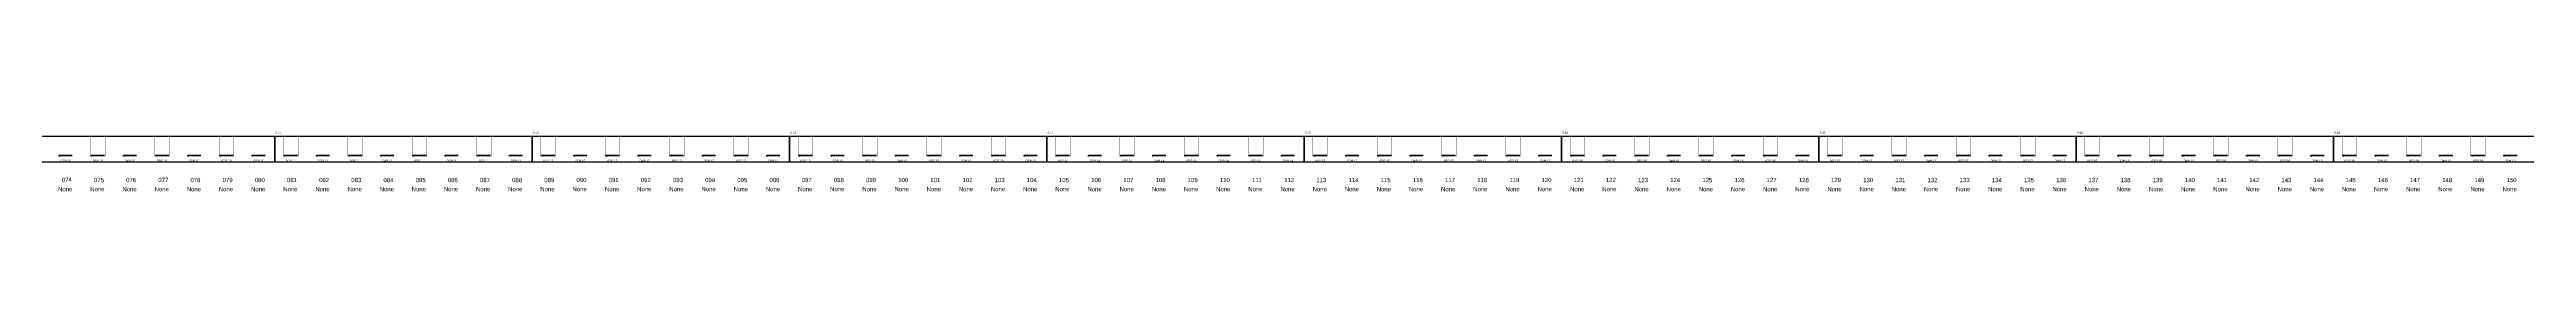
# Model space of a CAD drawing. Header units: inches. Extents: x -257 to 21868, y -296 to 108.
# Drawn here: x 5236 to 10780, y -77 to 56 of the extents above; entities that cross this region are included whole.
import ezdxf
from ezdxf.enums import TextEntityAlignment as Align

# ---------------------------------------------------------------- set-up
doc = ezdxf.new("R2010")
doc.units = ezdxf.units.IN
doc.header["$MEASUREMENT"] = 0
doc.layers.get('Defpoints').update_dxf_attribs({"color": 3})
doc.layers.add('NSE-Border', color=156, linetype='Continuous', plot=False)
doc.layers.add('NSE-Detail Border', color=7, linetype='Continuous')
doc.layers.add('NSE-Elev-Title', color=51, linetype='Continuous', lineweight=40)
doc.layers.add('NSE-Title', color=51, linetype='Continuous', lineweight=9)
doc.styles.add('004 - NSSM - Standard', font='arial.ttf', dxfattribs={"height": 0.4})
doc.styles.add('008 - NSSM - Standard', font='arial.ttf', dxfattribs={"height": 0.8})
doc.styles.add('048 - NSSM - Standard', font='arial.ttf', dxfattribs={"height": 4.8})
doc.styles.add('096 - NSSM - Standard', font='arial.ttf', dxfattribs={"height": 9.6})

# ---------------------------------------------------------------- blocks, each defined once
blk = doc.blocks.new('*U11')
at = {"ltscale": 0.0625}
blk.add_wipeout([(8.2, 1), (0, 1), (0, 0), (8.2, 0)], dxfattribs=at)
at = {"layer": 'Defpoints'}
blk.add_circle((0.7, 0.6), 0.281, dxfattribs=at)
at = {"layer": 'NSE-Border', "ltscale": 0.0625, "const_width": 0.1}
blk.add_lwpolyline([(0, 0), (8.2, 0), (8.2, 11.3), (0, 11.3)], close=True, dxfattribs=at)
at = {"layer": 'NSE-Elev-Title'}
blk.add_line((0.9, 0.6), (7.8, 0.6), dxfattribs=at)
at = {"layer": 'Defpoints', "style": '008 - NSSM - Standard'}
blk.add_attdef('DETAIL_NUMBER', text='', height=0.163, dxfattribs=at).set_placement((0.7, 0.6), align=Align.MIDDLE_CENTER)
at = {"layer": 'NSE-Elev-Title', "style": '004 - NSSM - Standard'}
blk.add_text('ARCH REF:', height=0.1, dxfattribs=at).set_placement((1.4, 0.5), align=Align.MIDDLE_CENTER)
for tag, p in [('DETAIL_DESCRIPTION', (1, 0.6)), ('ARCH_REF', (1.8, 0.4))]:
    blk.add_attdef(tag, p, '', height=0.1, dxfattribs=at)

msp = doc.modelspace()

# ---------------------------------------------------------------- block references
at = {"layer": 'NSE-Detail Border', "xscale": 4, "yscale": 4, "zscale": 4}
for p, values in [((5255.60623, 0.25), {'DETAIL_DESCRIPTION': 'Description', 'ARCH_REF': 'None', 'DETAIL_NUMBER': '02'}), ((5327.60623, 0.25), {'DETAIL_DESCRIPTION': 'Description', 'ARCH_REF': 'None', 'DETAIL_NUMBER': '03'}), ((5399.60623, 0.25), {'DETAIL_DESCRIPTION': 'Description', 'ARCH_REF': 'None', 'DETAIL_NUMBER': '04'}), ((5471.60623, 0.25), {'DETAIL_DESCRIPTION': 'Description', 'ARCH_REF': 'None', 'DETAIL_NUMBER': '05'}), ((5543.60623, 0.25), {'DETAIL_DESCRIPTION': 'Description', 'ARCH_REF': 'None', 'DETAIL_NUMBER': '06'}), ((5615.60623, 0.25), {'DETAIL_DESCRIPTION': 'Description', 'ARCH_REF': 'None', 'DETAIL_NUMBER': '07'}), ((5687.60623, 0.25), {'DETAIL_DESCRIPTION': 'Description', 'ARCH_REF': 'None', 'DETAIL_NUMBER': '08'}), ((5759.60623, 0.25), {'DETAIL_DESCRIPTION': 'Description', 'ARCH_REF': 'None', 'DETAIL_NUMBER': '01'}), ((5831.60623, 0.25), {'DETAIL_DESCRIPTION': 'Description', 'ARCH_REF': 'None', 'DETAIL_NUMBER': '02'}), ((5903.60623, 0.25), {'DETAIL_DESCRIPTION': 'Description', 'ARCH_REF': 'None', 'DETAIL_NUMBER': '03'}), ((5975.60623, 0.25), {'DETAIL_DESCRIPTION': 'Description', 'ARCH_REF': 'None', 'DETAIL_NUMBER': '04'}), ((6047.60623, 0.25), {'DETAIL_DESCRIPTION': 'Description', 'ARCH_REF': 'None', 'DETAIL_NUMBER': '05'}), ((6119.60623, 0.25), {'DETAIL_DESCRIPTION': 'Description', 'ARCH_REF': 'None', 'DETAIL_NUMBER': '06'}), ((6191.60623, 0.25), {'DETAIL_DESCRIPTION': 'Description', 'ARCH_REF': 'None', 'DETAIL_NUMBER': '07'}), ((6263.60623, 0.25), {'DETAIL_DESCRIPTION': 'Description', 'ARCH_REF': 'None', 'DETAIL_NUMBER': '08'}), ((6335.60623, 0.25), {'DETAIL_DESCRIPTION': 'Description', 'ARCH_REF': 'None', 'DETAIL_NUMBER': '01'}), ((6407.60623, 0.25), {'DETAIL_DESCRIPTION': 'Description', 'ARCH_REF': 'None', 'DETAIL_NUMBER': '02'}), ((6479.60623, 0.25), {'DETAIL_DESCRIPTION': 'Description', 'ARCH_REF': 'None', 'DETAIL_NUMBER': '03'}), ((6551.60623, 0.25), {'DETAIL_DESCRIPTION': 'Description', 'ARCH_REF': 'None', 'DETAIL_NUMBER': '04'}), ((6623.60623, 0.25), {'DETAIL_DESCRIPTION': 'Description', 'ARCH_REF': 'None', 'DETAIL_NUMBER': '05'}), ((6695.60623, 0.25), {'DETAIL_DESCRIPTION': 'Description', 'ARCH_REF': 'None', 'DETAIL_NUMBER': '06'}), ((6767.60623, 0.25), {'DETAIL_DESCRIPTION': 'Description', 'ARCH_REF': 'None', 'DETAIL_NUMBER': '07'}), ((6839.60623, 0.25), {'DETAIL_DESCRIPTION': 'Description', 'ARCH_REF': 'None', 'DETAIL_NUMBER': '08'}), ((6911.60623, 0.25), {'DETAIL_DESCRIPTION': 'Description', 'ARCH_REF': 'None', 'DETAIL_NUMBER': '01'}), ((6983.60623, 0.25), {'DETAIL_DESCRIPTION': 'Description', 'ARCH_REF': 'None', 'DETAIL_NUMBER': '02'}), ((7055.60623, 0.25), {'DETAIL_DESCRIPTION': 'Description', 'ARCH_REF': 'None', 'DETAIL_NUMBER': '03'}), ((7127.60623, 0.25), {'DETAIL_DESCRIPTION': 'Description', 'ARCH_REF': 'None', 'DETAIL_NUMBER': '04'}), ((7199.60623, 0.25), {'DETAIL_DESCRIPTION': 'Description', 'ARCH_REF': 'None', 'DETAIL_NUMBER': '05'}), ((7271.60623, 0.25), {'DETAIL_DESCRIPTION': 'Description', 'ARCH_REF': 'None', 'DETAIL_NUMBER': '06'}), ((7343.60623, 0.25), {'DETAIL_DESCRIPTION': 'Description', 'ARCH_REF': 'None', 'DETAIL_NUMBER': '07'}), ((7415.60623, 0.25), {'DETAIL_DESCRIPTION': 'Description', 'ARCH_REF': 'None', 'DETAIL_NUMBER': '08'}), ((7487.60623, 0.25), {'DETAIL_DESCRIPTION': 'Description', 'ARCH_REF': 'None', 'DETAIL_NUMBER': '01'}), ((7559.60623, 0.25), {'DETAIL_DESCRIPTION': 'Description', 'ARCH_REF': 'None', 'DETAIL_NUMBER': '02'}), ((7631.60623, 0.25), {'DETAIL_DESCRIPTION': 'Description', 'ARCH_REF': 'None', 'DETAIL_NUMBER': '03'}), ((7703.60623, 0.25), {'DETAIL_DESCRIPTION': 'Description', 'ARCH_REF': 'None', 'DETAIL_NUMBER': '04'}), ((7775.60623, 0.25), {'DETAIL_DESCRIPTION': 'Description', 'ARCH_REF': 'None', 'DETAIL_NUMBER': '05'}), ((7847.60623, 0.25), {'DETAIL_DESCRIPTION': 'Description', 'ARCH_REF': 'None', 'DETAIL_NUMBER': '06'}), ((7919.60623, 0.25), {'DETAIL_DESCRIPTION': 'Description', 'ARCH_REF': 'None', 'DETAIL_NUMBER': '07'}), ((7991.60623, 0.25), {'DETAIL_DESCRIPTION': 'Description', 'ARCH_REF': 'None', 'DETAIL_NUMBER': '08'}), ((8063.60623, 0.25), {'DETAIL_DESCRIPTION': 'Description', 'ARCH_REF': 'None', 'DETAIL_NUMBER': '01'}), ((8135.60623, 0.25), {'DETAIL_DESCRIPTION': 'Description', 'ARCH_REF': 'None', 'DETAIL_NUMBER': '02'}), ((8207.60623, 0.25), {'DETAIL_DESCRIPTION': 'Description', 'ARCH_REF': 'None', 'DETAIL_NUMBER': '03'}), ((8279.60623, 0.25), {'DETAIL_DESCRIPTION': 'Description', 'ARCH_REF': 'None', 'DETAIL_NUMBER': '04'}), ((8351.60623, 0.25), {'DETAIL_DESCRIPTION': 'Description', 'ARCH_REF': 'None', 'DETAIL_NUMBER': '05'}), ((8423.60623, 0.25), {'DETAIL_DESCRIPTION': 'Description', 'ARCH_REF': 'None', 'DETAIL_NUMBER': '06'}), ((8495.60623, 0.25), {'DETAIL_DESCRIPTION': 'Description', 'ARCH_REF': 'None', 'DETAIL_NUMBER': '07'}), ((8567.60623, 0.25), {'DETAIL_DESCRIPTION': 'Description', 'ARCH_REF': 'None', 'DETAIL_NUMBER': '08'}), ((8639.60623, 0.25), {'DETAIL_DESCRIPTION': 'Description', 'ARCH_REF': 'None', 'DETAIL_NUMBER': '01'}), ((8711.60623, 0.25), {'DETAIL_DESCRIPTION': 'Description', 'ARCH_REF': 'None', 'DETAIL_NUMBER': '02'}), ((8783.60623, 0.25), {'DETAIL_DESCRIPTION': 'Description', 'ARCH_REF': 'None', 'DETAIL_NUMBER': '03'}), ((8855.60623, 0.25), {'DETAIL_DESCRIPTION': 'Description', 'ARCH_REF': 'None', 'DETAIL_NUMBER': '04'}), ((8927.60623, 0.25), {'DETAIL_DESCRIPTION': 'Description', 'ARCH_REF': 'None', 'DETAIL_NUMBER': '05'}), ((8999.60623, 0.25), {'DETAIL_DESCRIPTION': 'Description', 'ARCH_REF': 'None', 'DETAIL_NUMBER': '06'}), ((9071.60623, 0.25), {'DETAIL_DESCRIPTION': 'Description', 'ARCH_REF': 'None', 'DETAIL_NUMBER': '07'}), ((9143.60623, 0.25), {'DETAIL_DESCRIPTION': 'Description', 'ARCH_REF': 'None', 'DETAIL_NUMBER': '08'}), ((9215.60623, 0.25), {'DETAIL_DESCRIPTION': 'Description', 'ARCH_REF': 'None', 'DETAIL_NUMBER': '01'}), ((9287.60623, 0.25), {'DETAIL_DESCRIPTION': 'Description', 'ARCH_REF': 'None', 'DETAIL_NUMBER': '02'}), ((9359.60623, 0.25), {'DETAIL_DESCRIPTION': 'Description', 'ARCH_REF': 'None', 'DETAIL_NUMBER': '03'}), ((9431.60623, 0.25), {'DETAIL_DESCRIPTION': 'Description', 'ARCH_REF': 'None', 'DETAIL_NUMBER': '04'}), ((9503.60623, 0.25), {'DETAIL_DESCRIPTION': 'Description', 'ARCH_REF': 'None', 'DETAIL_NUMBER': '05'}), ((9575.60623, 0.25), {'DETAIL_DESCRIPTION': 'Description', 'ARCH_REF': 'None', 'DETAIL_NUMBER': '06'}), ((9647.60623, 0.25), {'DETAIL_DESCRIPTION': 'Description', 'ARCH_REF': 'None', 'DETAIL_NUMBER': '07'}), ((9719.60623, 0.25), {'DETAIL_DESCRIPTION': 'Description', 'ARCH_REF': 'None', 'DETAIL_NUMBER': '08'}), ((9791.60623, 0.25), {'DETAIL_DESCRIPTION': 'Description', 'ARCH_REF': 'None', 'DETAIL_NUMBER': '01'}), ((9863.60623, 0.25), {'DETAIL_DESCRIPTION': 'Description', 'ARCH_REF': 'None', 'DETAIL_NUMBER': '02'}), ((9935.60623, 0.25), {'DETAIL_DESCRIPTION': 'Description', 'ARCH_REF': 'None', 'DETAIL_NUMBER': '03'}), ((10007.60623, 0.25), {'DETAIL_DESCRIPTION': 'Description', 'ARCH_REF': 'None', 'DETAIL_NUMBER': '04'}), ((10079.60623, 0.25), {'DETAIL_DESCRIPTION': 'Description', 'ARCH_REF': 'None', 'DETAIL_NUMBER': '05'}), ((10151.60623, 0.25), {'DETAIL_DESCRIPTION': 'Description', 'ARCH_REF': 'None', 'DETAIL_NUMBER': '06'}), ((10223.60623, 0.25), {'DETAIL_DESCRIPTION': 'Description', 'ARCH_REF': 'None', 'DETAIL_NUMBER': '07'}), ((10295.60623, 0.25), {'DETAIL_DESCRIPTION': 'Description', 'ARCH_REF': 'None', 'DETAIL_NUMBER': '08'}), ((10367.60623, 0.25), {'DETAIL_DESCRIPTION': 'Description', 'ARCH_REF': 'None', 'DETAIL_NUMBER': '01'}), ((10439.60623, 0.25), {'DETAIL_DESCRIPTION': 'Description', 'ARCH_REF': 'None', 'DETAIL_NUMBER': '02'}), ((10511.60623, 0.25), {'DETAIL_DESCRIPTION': 'Description', 'ARCH_REF': 'None', 'DETAIL_NUMBER': '03'}), ((10583.60623, 0.25), {'DETAIL_DESCRIPTION': 'Description', 'ARCH_REF': 'None', 'DETAIL_NUMBER': '04'}), ((10655.60623, 0.25), {'DETAIL_DESCRIPTION': 'Description', 'ARCH_REF': 'None', 'DETAIL_NUMBER': '05'}), ((10727.60623, 0.25), {'DETAIL_DESCRIPTION': 'Description', 'ARCH_REF': 'None', 'DETAIL_NUMBER': '06'})]:
    msp.add_blockref('*U11', p, dxfattribs=at).add_auto_attribs(values)

# ---------------------------------------------------------------- texts
at = {"layer": 'Defpoints', "char_height": 9.6, "attachment_point": 5, "style": '096 - NSSM - Standard'}
for s, insert in [('074', (5274.55361, -51.6782)), ('075', (5346.55361, -51.76006)), ('076', (5418.55361, -51.7797)), ('077', (5490.55361, -51.6782)), ('078', (5562.55361, -51.7797)), ('079', (5634.55361, -51.7797)), ('080', (5706.55361, -51.7797)), ('081', (5778.55361, -51.7797)), ('082', (5850.55361, -51.7797)), ('083', (5922.55361, -51.78298)), ('084', (5994.55361, -51.7797)), ('085', (6066.55361, -51.7797)), ('086', (6138.55361, -51.7797)), ('087', (6210.55361, -51.7797)), ('088', (6282.55361, -51.7797)), ('089', (6354.55361, -51.7797)), ('090', (6426.55361, -51.7797)), ('091', (6498.55361, -51.7797)), ('092', (6570.55361, -51.7797)), ('093', (6642.55361, -51.78298)), ('094', (6714.55361, -51.7797)), ('095', (6786.55361, -51.7797)), ('096', (6858.55361, -51.7797)), ('097', (6930.55361, -51.7797)), ('098', (7002.55361, -51.7797)), ('099', (7074.55361, -51.7797)), ('100', (7146.55361, -51.7797)), ('101', (7218.55361, -51.7797)), ('102', (7290.55361, -51.7797)), ('103', (7362.55361, -51.78298)), ('104', (7434.55361, -51.7797)), ('105', (7506.55361, -51.7797)), ('106', (7578.55361, -51.7797)), ('107', (7650.55361, -51.7797)), ('108', (7722.55361, -51.7797)), ('109', (7794.55361, -51.7797)), ('110', (7866.55361, -51.7797)), ('111', (7938.55361, -51.69785)), ('112', (8010.55361, -51.69785)), ('113', (8082.55361, -51.78298)), ('114', (8154.55361, -51.69785)), ('115', (8226.55361, -51.7797)), ('116', (8298.55361, -51.7797)), ('117', (8370.55361, -51.69785)), ('118', (8442.55361, -51.7797)), ('119', (8514.55361, -51.7797)), ('120', (8586.55361, -51.7797)), ('121', (8658.55361, -51.69785)), ('122', (8730.55361, -51.69785)), ('123', (8802.55361, -51.78298)), ('124', (8874.55361, -51.69785)), ('125', (8946.55361, -51.7797)), ('126', (9018.55361, -51.7797)), ('127', (9090.55361, -51.69785)), ('128', (9162.55361, -51.7797)), ('129', (9234.55361, -51.7797)), ('130', (9306.55361, -51.78298)), ('131', (9378.55361, -51.78298)), ('132', (9450.55361, -51.78298)), ('133', (9522.55361, -51.78298)), ('134', (9594.55361, -51.78298)), ('135', (9666.55361, -51.78298)), ('136', (9738.55361, -51.78298)), ('137', (9810.55361, -51.78298)), ('138', (9882.55361, -51.78298)), ('139', (9954.55361, -51.78298)), ('140', (10026.55361, -51.7797)), ('141', (10098.55361, -51.69785)), ('142', (10170.55361, -51.69785)), ('143', (10242.55361, -51.78298)), ('144', (10314.55361, -51.69785)), ('145', (10386.55361, -51.7797)), ('146', (10458.55361, -51.7797)), ('147', (10530.55361, -51.69785)), ('148', (10602.55361, -51.7797)), ('149', (10674.55361, -51.7797)), ('150', (10746.55361, -51.7797))]:
    msp.add_mtext_dynamic_manual_height_columns(s, width=16.3938227, gutter_width=0.5, heights=[0], dxfattribs=dict(at, insert=insert))
at = {"layer": 'NSE-Title', "char_height": 9.6, "width": 31.6499699, "attachment_point": 5, "style": '096 - NSSM - Standard'}
for insert in [(5270.94998, -72), (5342.94998, -72), (5414.94998, -72), (5486.94998, -72), (5558.94998, -72), (5630.94998, -72), (5702.94998, -72), (5774.94998, -72), (5846.94998, -72), (5918.94998, -72), (5990.94998, -72), (6062.44998, -72), (6134.44998, -72), (6206.44998, -72), (6278.44998, -72), (6350.44998, -72), (6422.44998, -72), (6495.19998, -72), (6567.19998, -72), (6639.19998, -72), (6711.19998, -72), (6783.19998, -72), (6855.19998, -72), (6927.19998, -72), (6999.19998, -72), (7071.19998, -72), (7143.19998, -72), (7215.19998, -72), (7287.19998, -72), (7358.94998, -72), (7430.94998, -72), (7502.94998, -72), (7574.94998, -72), (7646.94998, -72), (7718.94998, -72), (7790.94998, -72), (7862.94998, -72), (7934.94998, -72), (8006.94998, -72), (8078.94998, -72), (8150.94998, -72), (8222.44998, -72), (8294.44998, -72), (8366.44998, -72), (8438.44998, -72), (8510.44998, -72), (8582.44998, -72), (8655.19998, -72), (8727.19998, -72), (8799.19998, -72), (8871.19998, -72), (8943.19998, -72), (9015.19998, -72), (9087.19998, -72), (9159.19998, -72), (9231.19998, -72), (9303.19998, -72), (9375.19998, -72), (9447.19998, -72), (9518.94998, -72), (9590.94998, -72), (9662.94998, -72), (9734.94998, -72), (9806.94998, -72), (9878.94998, -72), (9950.94998, -72), (10022.94998, -72), (10094.94998, -72), (10166.94998, -72), (10238.94998, -72), (10310.94998, -72), (10382.44998, -72), (10454.44998, -72), (10526.44998, -72), (10598.44998, -72), (10670.44998, -72), (10742.44998, -72)]:
    msp.add_mtext('None', dxfattribs=dict(at, insert=insert))

# ---------------------------------------------------------------- next in the draw order: linework, layer by layer
at = {"layer": 'Defpoints'}
for points in [[(5163.94998, 46), (5739.94998, 46), (5739.94998, -11.75), (5163.94998, -11.75)], [(5739.94998, 46), (6315.94998, 46), (6315.94998, -11.75), (5739.94998, -11.75)], [(6315.94998, 46), (6891.94998, 46), (6891.94998, -11.75), (6315.94998, -11.75)], [(6891.94998, 46), (7467.94998, 46), (7467.94998, -11.75), (6891.94998, -11.75)], [(7467.94998, 46), (8043.94998, 46), (8043.94998, -11.75), (7467.94998, -11.75)], [(8043.94998, 46), (8619.94998, 46), (8619.94998, -11.75), (8043.94998, -11.75)], [(8619.94998, 46), (9195.94998, 46), (9195.94998, -11.75), (8619.94998, -11.75)], [(9195.94998, 46), (9771.94998, 46), (9771.94998, -11.75), (9195.94998, -11.75)], [(9771.94998, 46), (10347.94998, 46), (10347.94998, -11.75), (9771.94998, -11.75)], [(10347.94998, 46), (10923.94998, 46), (10923.94998, -11.75), (10347.94998, -11.75)]]:
    msp.add_lwpolyline(points, close=True, dxfattribs=at)

# ---------------------------------------------------------------- next in the draw order: texts
at = {"layer": 'Defpoints', "char_height": 4.8, "style": '048 - NSSM - Standard'}
for s, heights, insert, attachment_point in [('9.11', [0], (5741.94998, 56), 1), ('9.12', [0], (6317.94998, 56), 1), ('9.13', [0], (6893.94998, 56), 1), ('9.14', [0], (7469.94998, 56), 1), ('9.15', [0], (8045.94998, 56), 1), ('9.16', [0], (8621.94998, 56), 1), ('9.17', [0], (9197.94998, 56), 1), ('9.18', [0], (9773.94998, 56), 1), ('9.19', [0], (10349.94998, 56), 1), ('02/9.10', [0], (5271.94998, -6.28629), 2), ('03/9.10', [0], (5343.94998, -6.28629), 2), ('04/9.10', [0], (5415.94998, -6.28629), 2), ('05/9.10', [0], (5487.94998, -6.28629), 2), ('06/9.10', [4.96371], (5559.94998, -6.28629), 2), ('07/9.10', [0], (5631.94998, -6.28629), 2), ('08/9.10', [0], (5703.94998, -6.28629), 2), ('01/9.11', [0], (5775.94998, -6.28629), 2), ('02/9.11', [0], (5847.94998, -6.28629), 2), ('03/9.11', [0], (5919.94998, -6.28629), 2), ('04/9.11', [0], (5991.94998, -6.28629), 2), ('05/9.11', [0], (6063.94998, -6.28629), 2), ('06/9.11', [4.96371], (6135.94998, -6.28629), 2), ('07/9.11', [0], (6207.94998, -6.28629), 2), ('08/9.11', [0], (6279.94998, -6.28629), 2), ('01/9.12', [0], (6351.94998, -6.28629), 2), ('02/9.12', [0], (6423.94998, -6.28629), 2), ('03/9.12', [0], (6495.94998, -6.28629), 2), ('04/9.12', [0], (6567.94998, -6.28629), 2), ('05/9.12', [0], (6639.94998, -6.28629), 2), ('06/9.12', [4.96371], (6711.94998, -6.28629), 2), ('07/9.12', [0], (6783.94998, -6.28629), 2), ('08/9.12', [0], (6855.94998, -6.28629), 2), ('01/9.13', [0], (6927.94998, -6.28629), 2), ('02/9.13', [0], (6999.94998, -6.28629), 2), ('03/9.13', [0], (7071.94998, -6.28629), 2), ('04/9.13', [0], (7143.94998, -6.28629), 2), ('05/9.13', [0], (7215.94998, -6.28629), 2), ('06/9.13', [4.96371], (7287.94998, -6.28629), 2), ('07/9.13', [0], (7359.94998, -6.28629), 2), ('08/9.13', [0], (7431.94998, -6.28629), 2), ('01/9.14', [0], (7503.94998, -6.28629), 2), ('02/9.14', [0], (7575.94998, -6.28629), 2), ('03/9.14', [0], (7647.94998, -6.28629), 2), ('04/9.14', [0], (7719.94998, -6.28629), 2), ('05/9.14', [0], (7791.94998, -6.28629), 2), ('06/9.14', [4.96371], (7863.94998, -6.28629), 2), ('07/9.14', [0], (7935.94998, -6.28629), 2), ('08/9.14', [0], (8007.94998, -6.28629), 2), ('01/9.15', [0], (8079.94998, -6.28629), 2), ('02/9.15', [0], (8151.94998, -6.28629), 2), ('03/9.15', [0], (8223.94998, -6.28629), 2), ('04/9.15', [0], (8295.94998, -6.28629), 2), ('05/9.15', [0], (8367.94998, -6.28629), 2), ('06/9.15', [4.96371], (8439.94998, -6.28629), 2), ('07/9.15', [0], (8511.94998, -6.28629), 2), ('08/9.15', [0], (8583.94998, -6.28629), 2), ('01/9.16', [0], (8655.94998, -6.28629), 2), ('02/9.16', [0], (8727.94998, -6.28629), 2), ('03/9.16', [0], (8799.94998, -6.28629), 2), ('04/9.16', [0], (8871.94998, -6.28629), 2), ('05/9.16', [0], (8943.94998, -6.28629), 2), ('06/9.16', [4.96371], (9015.94998, -6.28629), 2), ('07/9.16', [0], (9087.94998, -6.28629), 2), ('08/9.16', [0], (9159.94998, -6.28629), 2), ('01/9.17', [0], (9231.94998, -6.28629), 2), ('02/9.17', [0], (9303.94998, -6.28629), 2), ('03/9.17', [0], (9375.94998, -6.28629), 2), ('04/9.17', [0], (9447.94998, -6.28629), 2), ('05/9.17', [0], (9519.94998, -6.28629), 2), ('06/9.17', [4.96371], (9591.94998, -6.28629), 2), ('07/9.17', [0], (9663.94998, -6.28629), 2), ('08/9.17', [0], (9735.94998, -6.28629), 2), ('01/9.18', [0], (9807.94998, -6.28629), 2), ('02/9.18', [0], (9879.94998, -6.28629), 2), ('03/9.18', [0], (9951.94998, -6.28629), 2), ('04/9.18', [0], (10023.94998, -6.28629), 2), ('05/9.18', [0], (10095.94998, -6.28629), 2), ('06/9.18', [4.96371], (10167.94998, -6.28629), 2), ('07/9.18', [0], (10239.94998, -6.28629), 2), ('08/9.18', [0], (10311.94998, -6.28629), 2), ('01/9.19', [0], (10383.94998, -6.28629), 2), ('02/9.19', [0], (10455.94998, -6.28629), 2), ('03/9.19', [0], (10527.94998, -6.28629), 2), ('04/9.19', [0], (10599.94998, -6.28629), 2), ('05/9.19', [0], (10671.94998, -6.28629), 2), ('06/9.19', [4.96371], (10743.94998, -6.28629), 2)]:
    msp.add_mtext_dynamic_manual_height_columns(s, width=15.7513444, gutter_width=2, heights=heights, dxfattribs=dict(at, insert=insert, attachment_point=attachment_point))

doc.saveas('drawing.dxf')
